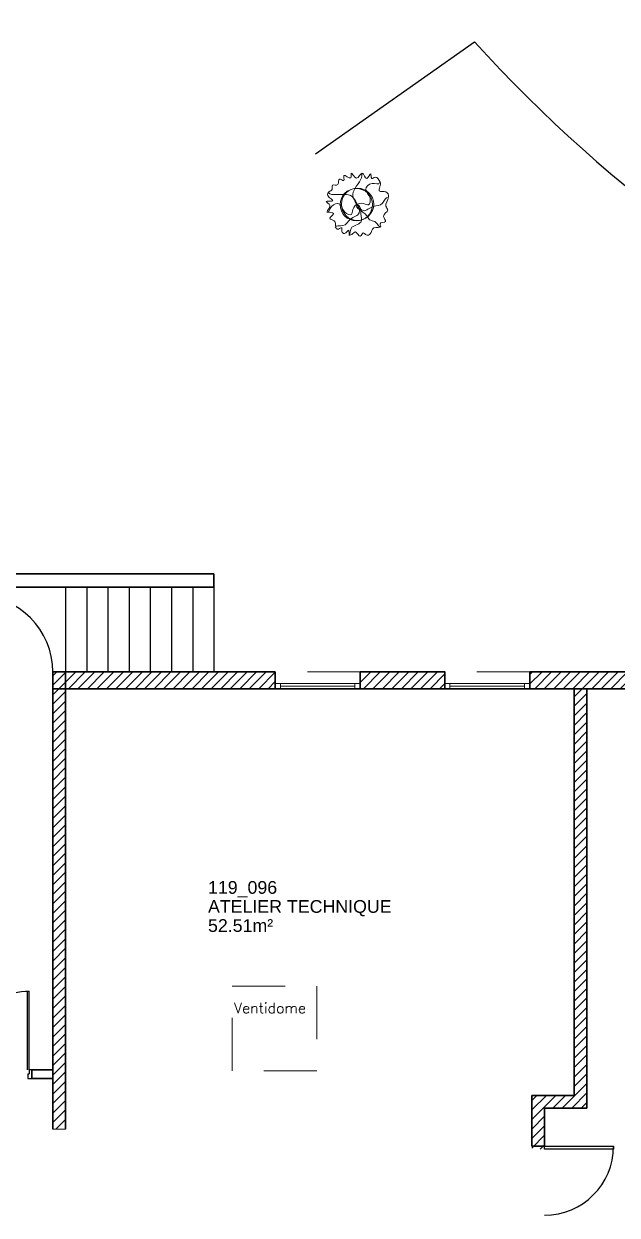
# Model space of a CAD drawing. Header units: metres. Extents: x -8 to 247, y -4 to 148.
# Drawn here: x 116.37 to 123.37, y 93.73 to 107.8 of the extents above; entities that cross this region are included whole.
import ezdxf
from ezdxf.enums import TextEntityAlignment as Align

# ---------------------------------------------------------------- set-up
doc = ezdxf.new("R2010")
doc.units = ezdxf.units.M
doc.header["$LTSCALE"] = 5
doc.linetypes.add('CACHÉ', pattern=[0.25, 0.125, -0.125])
doc.linetypes.add('CONTINU', pattern=[0])
doc.layers.get('0').update_dxf_attribs({"lineweight": 0})
for name, color, linetype, lineweight in [('007 Fenêtres', 4, 'Continuous', 0), ('008 skydôme', 4, 'Continuous', 0), ('00_tx_rep_local', 7, 'Continuous', 5), ('800 Espace-vert', 8, 'Continuous', 5), ('801 ABRES JARDINS', 8, 'Continuous', 0), ('A_chass', 4, 'Continuous', 20), ('A_MURS_STRU', 7, 'Continuous', 35), ('Mur porteur', 7, 'Continuous', 18)]:
    doc.layers.add(name, color=color, linetype=linetype, lineweight=lineweight)
for name, color, linetype in [('A_ACCÈS', 7, 'CONTINU'), ('A_Etiqu_Local', 7, 'Continuous'), ('A_HACH_CLOIS', 7, 'CONTINU'), ('A_MUR_CLOI', 7, 'Continuous'), ('A_PORT', 7, 'Continuous'), ('limite de propriété', 7, 'Continuous')]:
    doc.layers.add(name, color=color, linetype=linetype)
doc.styles.add('Attribut', font='arial.ttf')
doc.styles.add('ROMANS', font='ROMANS')
doc.styles.add('ROMANS8', font='romans8', dxfattribs={"height": 10})

# ---------------------------------------------------------------- blocks, each defined once
blk = doc.blocks.new('A_Etiqu_Local')
at = {"style": 'Attribut', "flags": 1}
for tag, p in [('CODE_HOPITAL', (-0.446, 1.632)), ('CODE_SITE', (-0.446, 1.407)), ('CODE_BATIMENT', (-0.446, 1.182)), ('CODE_SECTEUR', (-0.446, 0.957)), ('CODE_ETAGE', (-0.446, 0.732)), ('NOM_NORMALISE', (-0.446, -0.843)), ('SECTEUR_ACTIVITE', (-0.446, -1.068)), ('SOUS_SECTEUR_ACTIVITE', (-0.446, -1.293)), ('VOLUME', (-0.446, -1.518)), ('SERVICE', (-0.446, -1.743)), ('CODE_UG', (-0.446, -1.968)), ('CODE_UA', (-0.446, -2.193)), ('CODE_POLE', (-0.446, -2.418)), ('OCCUPANT_EXTERNE', (-0.446, -2.643)), ('DISPONIBILITE', (-0.446, -2.868)), ('ACCES_HANDICAPES', (-0.446, -3.093)), ('NATURE_SOL', (-0.446, -3.318)), ('RISQUE_LABORATOIRE', (-0.446, -3.543)), ('AMIANTE', (-0.446, -3.768))]:
    blk.add_attdef(tag, p, '', height=0.15, dxfattribs=at)
at = {"layer": 'A_Etiqu_Local', "style": 'Attribut'}
for tag, p in [('CODE_PIECE', (-0.446, 0.282)), ('NOM_USAGE', (-0.446, 0.057)), ('SURFACE', (-0.446, -0.168))]:
    blk.add_attdef(tag, p, '', height=0.15, dxfattribs=at)
blk = doc.blocks.new('pp-93_bati_010')
for p, q in [((0.288, 0.921), (0.329, 0.904)), ((0.323, 0.89), (0.329, 0.904)), ((-0.08, 0.067), (-0.934, 0.435)), ((-0.072, 0.086), (-0.926, 0.454)), ((-0.08, 0.067), (-0.039, 0.05)), ((-0.033, 0.063), (-0.039, 0.05))]:
    blk.add_line(p, q)
for points in [[(0.323, 0.89), (0.374, 0.868), (0.392, 0.909), (0.3, 0.949), (0.288, 0.921)], [(-0.033, 0.063), (0.018, 0.041), (0, 0), (-0.092, 0.04), (-0.08, 0.067)]]:
    blk.add_lwpolyline(points)
at = {"ltscale": 0.025}
blk.add_arc((-0.08, 0.067), 0.93, 66.6716, 156.6716, dxfattribs=at)
at = {"style": 'ROMANS8'}
for tag, p in [('DEF', (0.003, 0.479)), ('DIM', (0.105, 0.427))]:
    blk.add_attdef(tag, text='', height=0.08, rotation=66.6716, dxfattribs=at).set_placement(p, align=Align.CENTER)

msp = doc.modelspace()

# ---------------------------------------------------------------- hatches: boundary and pattern name
at = {"layer": 'A_HACH_CLOIS'}
h = msp.add_hatch(dxfattribs=at)
h.set_pattern_fill('ANSI31', color=8, scale=0.025, style=0)
h.paths.add_polyline_path([(116.716, 100.149), (119.341, 100.149), (119.341, 99.95), (116.716, 99.95)])
h.paths.add_polyline_path([(116.866, 99.949), (116.716, 99.949), (116.716, 94.749), (116.866, 94.749)])
h.paths.add_polyline_path([(116.016, 92.749), (120.066, 92.749), (120.066, 92.599), (116.016, 92.599)])
h.paths.add_polyline_path([(116.716, 92.749), (116.866, 92.749), (116.866, 93.349), (116.716, 93.349)])
h.paths.add_polyline_path([(120.716, 92.749), (122.366, 92.749), (122.366, 92.599), (120.716, 92.599)])
h.paths.add_polyline_path([(122.366, 92.919), (122.516, 92.919), (122.516, 91.999), (122.366, 91.999)])
h = msp.add_hatch(dxfattribs=at)
h.set_pattern_fill('ANSI31', color=8, scale=0.025, style=0)
h.paths.add_polyline_path([(120.341, 100.149), (121.341, 100.149), (121.341, 99.95), (120.341, 99.95)])
h = msp.add_hatch(dxfattribs=at)
h.set_pattern_fill('ANSI31', color=8, scale=0.025, style=0)
h.paths.add_polyline_path([(122.341, 99.95), (130.517, 99.949), (130.517, 100.249), (125.155, 100.249), (125.155, 100.149), (122.342, 100.149)])
h = msp.add_hatch(dxfattribs=at)
h.set_pattern_fill('ANSI31', color=8, scale=0.025, style=0)
h.paths.add_polyline_path([(122.866, 95.149), (123.016, 95.149), (123.016, 99.949), (122.866, 99.949)])
h.paths.add_polyline_path([(122.516, 95.149), (123.016, 95.149), (123.016, 94.999), (122.516, 94.999)])
h.paths.add_polyline_path([(122.516, 94.515), (122.366, 94.515), (122.366, 95.149), (122.516, 95.149)])
at = {"layer": 'A_MUR_CLOI'}
h = msp.add_hatch(dxfattribs=at)
h.set_pattern_fill('ANSI31', color=8, scale=0.015, style=0)
h.paths.add_polyline_path([(178.316, 113.499), (178.316, 113.999), (178.666, 113.999), (178.666, 113.499)])
h.paths.add_polyline_path([(174.316, 113.499), (174.316, 113.999), (174.666, 113.999), (174.666, 113.499)])
h.paths.add_polyline_path([(159.466, 114.024), (159.466, 114.674), (160.116, 114.674), (160.116, 114.024)])
h.paths.add_polyline_path([(159.541, 106.824), (159.541, 107.474), (160.041, 107.474), (160.041, 106.824)])
h.paths.add_polyline_path([(166.141, 106.849), (166.141, 107.449), (166.941, 107.449), (166.941, 106.849)])
h.paths.add_polyline_path([(173.391, 106.824), (173.391, 107.474), (174.291, 107.474), (174.291, 106.824)])
h.paths.add_polyline_path([(174.316, 106.824), (174.316, 107.474), (174.666, 107.474), (174.666, 106.824)])
h.paths.add_polyline_path([(178.316, 106.824), (178.316, 107.474), (178.666, 107.474), (178.666, 106.824)])
h.paths.add_polyline_path([(166.141, 99.649), (166.141, 100.249), (166.941, 100.249), (166.941, 99.649)])
h.paths.add_polyline_path([(159.241, 99.649), (159.241, 100.249), (160.041, 100.249), (160.041, 99.649)])
h.paths.add_polyline_path([(152.116, 99.649), (152.116, 100.249), (153.066, 100.249), (153.066, 99.649)])
h.paths.add_polyline_path([(151.716, 99.649), (151.716, 100.249), (152.066, 100.249), (152.066, 99.649)])
h.paths.add_polyline_path([(115.366, 92.349), (115.366, 92.749), (116.016, 92.749), (116.016, 92.349)])
h.paths.add_polyline_path([(120.716, 92.349), (120.066, 92.349), (120.066, 92.749), (120.716, 92.749)])
edge = h.paths.add_edge_path()
edge.add_line((116.016, 92.349), (115.366, 92.349))

# ---------------------------------------------------------------- linework, layer by layer
at = {"layer": '007 Fenêtres', "color": 8, "linetype": 'CACHÉ'}
for p, q in [((120.346, 100.149), (119.346, 100.149)), ((122.342, 100.149), (121.342, 100.149))]:
    msp.add_line(p, q, dxfattribs=at)
at = {"layer": '008 skydôme', "color": 8, "linetype": 'CACHÉ'}
msp.add_lwpolyline([(118.831, 95.439), (118.831, 96.439), (119.831, 96.439), (119.831, 95.439)], close=True, dxfattribs=at)
at = {"layer": '800 Espace-vert', "color": 8, "linetype": 'Continuous'}
msp.add_line((121.692, 107.588), (119.814, 106.265), dxfattribs=at)
at = {"layer": '801 ABRES JARDINS', "color": 8}
for centre in [(120.297, 105.665), (120.311, 105.669)]:
    msp.add_circle(centre, 0.191, dxfattribs=at)
at = {"layer": '801 ABRES JARDINS', "color": 8, "linetype": 'Continuous', "start_tangent": (0.516499, -0.856288), "end_tangent": (0.571008, -0.820944)}
msp.add_spline([(120.578, 105.932), (120.568, 105.827), (120.645, 105.816), (120.678, 105.755), (120.645, 105.645), (120.667, 105.603), (120.618, 105.525), (120.641, 105.465), (120.576, 105.44), (120.584, 105.409), (120.502, 105.389), (120.461, 105.319), (120.414, 105.307), (120.378, 105.332), (120.343, 105.294), (120.286, 105.342), (120.245, 105.314), (120.221, 105.306), (120.207, 105.362), (120.156, 105.325), (120.126, 105.348), (120.122, 105.392), (120.072, 105.374), (120.053, 105.404), (120.036, 105.472), (119.984, 105.504), (120.027, 105.56), (119.954, 105.581), (119.986, 105.654), (119.942, 105.7), (120.02, 105.71), (119.96, 105.771), (119.974, 105.817), (120.011, 105.843), (120.017, 105.893), (120.078, 105.901), (120.098, 105.966), (120.149, 105.951), (120.15, 106.008), (120.231, 105.98), (120.236, 106.037), (120.298, 105.976), (120.367, 106.038), (120.419, 105.973), (120.467, 106.029), (120.478, 105.975), (120.519, 105.988), (120.578, 105.932)], degree=3, dxfattribs=at)
at = {"layer": '801 ABRES JARDINS', "color": 8}
for points, start_tangent, end_tangent in [([(120.306, 105.657), (120.264, 105.742), (120.333, 105.935), (120.36, 106.03)], (0.16158, 0.98686), (-0.301301, 0.953529)), ([(120.306, 105.657), (120.382, 105.677), (120.442, 105.662), (120.458, 105.743), (120.409, 105.843), (120.483, 105.914), (120.572, 105.925)], (-0.248629, 0.968599), (0.108955, 0.994047)), ([(120.315, 105.662), (120.263, 105.742), (120.063, 105.783), (119.967, 105.809)], (-0.926926, 0.375245), (-0.65772, 0.753263)), ([(120.315, 105.662), (120.257, 105.607), (120.239, 105.548), (120.161, 105.577), (120.102, 105.67), (120.003, 105.643), (119.948, 105.574)], (-0.697984, 0.716113), (-0.905695, 0.42393)), ([(120.315, 105.662), (120.331, 105.569), (120.227, 105.492), (120.136, 105.417), (120.046, 105.396)], (0.454314, -0.890842), (-0.169634, -0.985507)), ([(120.315, 105.662), (120.351, 105.556), (120.35, 105.459), (120.234, 105.385), (120.214, 105.299)], (0.94823, -0.317584), (-0.47219, -0.881497)), ([(120.306, 105.667), (120.417, 105.538), (120.454, 105.486), (120.515, 105.465), (120.577, 105.402)], (-0.640506, -0.767953), (0.864539, -0.502566)), ([(120.306, 105.657), (120.376, 105.594), (120.496, 105.643), (120.607, 105.682), (120.672, 105.748)], (0.524597, -0.85135), (0.929959, -0.367662))]:
    msp.add_spline(points, degree=3, dxfattribs=dict(at, start_tangent=start_tangent, end_tangent=end_tangent))
at = {"layer": 'A_ACCÈS', "color": 8, "linetype": 'Continuous'}
for p, q in [((116.866, 101.149), (116.866, 100.149)), ((117.116, 101.149), (117.116, 100.149)), ((117.366, 101.149), (117.366, 100.149)), ((117.616, 101.149), (117.616, 100.149)), ((117.866, 101.149), (117.866, 100.149)), ((118.116, 101.149), (118.116, 100.149)), ((118.366, 101.149), (118.366, 100.149)), ((118.616, 101.149), (118.616, 100.149))]:
    msp.add_line(p, q, dxfattribs=at)
at = {"layer": 'A_chass', "color": 8, "linetype": 'Continuous'}
for p, q in [((120.341, 99.95), (119.341, 99.95)), ((119.401, 99.98), (120.281, 99.98)), ((122.341, 99.95), (121.341, 99.95)), ((121.401, 99.98), (122.281, 99.98))]:
    msp.add_line(p, q, dxfattribs=at)
for points in [[(119.341, 99.95), (119.341, 100.01), (120.341, 100.01)], [(119.401, 100.01), (119.401, 99.95)], [(120.281, 99.95), (120.281, 100.01)], [(120.341, 100.01), (120.341, 99.95)], [(121.341, 99.95), (121.341, 100.01), (122.341, 100.01)], [(121.401, 100.01), (121.401, 99.95)], [(122.281, 99.95), (122.281, 100.01)], [(122.341, 100.01), (122.341, 99.95)]]:
    msp.add_lwpolyline(points, dxfattribs=at)
at = {"layer": 'A_MUR_CLOI', "color": 8, "linetype": 'Continuous'}
for p, q in [((121.342, 99.949), (121.342, 100.149)), ((119.341, 99.95), (119.341, 100.01)), ((120.341, 100.01), (120.341, 99.95)), ((122.342, 100.009), (122.342, 99.949))]:
    msp.add_line(p, q, dxfattribs=at)
at = {"layer": 'A_MURS_STRU', "color": 8, "linetype": 'Continuous'}
for p, q in [((118.616, 101.305), (115.567, 101.305)), ((118.616, 101.149), (115.717, 101.149)), ((119.341, 100.149), (116.716, 100.149)), ((119.341, 99.95), (119.341, 100.149)), ((120.341, 99.95), (120.341, 100.149)), ((121.342, 100.149), (120.341, 100.149)), ((124.817, 100.15), (122.342, 100.149)), ((130.567, 99.949), (116.716, 99.949)), ((116.716, 99.949), (116.716, 94.749)), ((116.866, 99.949), (116.866, 94.749)), ((121.341, 99.95), (120.341, 99.95)), ((121.342, 99.949), (120.342, 99.949)), ((122.866, 99.949), (122.866, 95.149)), ((123.016, 99.949), (123.016, 94.999)), ((116.468, 95.349), (116.468, 95.449)), ((116.468, 95.449), (116.716, 95.449)), ((116.468, 95.349), (116.716, 95.349)), ((122.366, 94.549), (122.366, 95.149)), ((122.866, 95.149), (122.366, 95.149)), ((122.516, 94.549), (122.516, 94.999)), ((123.016, 94.999), (122.516, 94.999)), ((122.516, 94.549), (122.366, 94.549))]:
    msp.add_line(p, q, dxfattribs=at)
at = {"layer": 'A_MURS_STRU', "color": 8}
for p, q in [((118.616, 101.149), (118.616, 101.305)), ((116.716, 99.949), (116.716, 100.149)), ((116.866, 99.949), (116.866, 100.149)), ((119.341, 99.95), (119.341, 100.149)), ((120.341, 99.949), (120.341, 100.149)), ((122.342, 99.949), (122.342, 100.149))]:
    msp.add_line(p, q, dxfattribs=at)
msp.add_lwpolyline([(120.341, 100.149), (121.341, 100.149), (121.341, 99.95), (120.341, 99.95)], close=True, dxfattribs=at)
at = {"layer": 'A_PORT', "color": 8, "linetype": 'Continuous'}
for p, q in [((122.516, 94.549), (123.331, 94.549)), ((122.516, 94.515), (122.516, 94.549)), ((123.331, 94.549), (123.331, 94.515)), ((123.331, 94.515), (122.516, 94.515))]:
    msp.add_line(p, q, dxfattribs=at)
for centre, radius, start, end in [((115.816, 100.149), 0.9, 0, 90), ((122.516, 94.549), 0.815, 270, 0)]:
    msp.add_arc(centre, radius, start, end, dxfattribs=at)
at = {"layer": 'limite de propriété', "color": 8, "linetype": 'Continuous'}
msp.add_line((119.814, 106.264), (121.692, 107.588), dxfattribs=at)
msp.add_arc((133.914, 118.584), 16.44, 221.9765, 271.5169, dxfattribs=at)
at = {"layer": 'Mur porteur', "color": 8}
msp.add_line((116.716, 94.749), (116.866, 94.749), dxfattribs=at)

# ---------------------------------------------------------------- block references
at = {"layer": 'A_Etiqu_Local', "color": 8}
ref = msp.add_blockref('A_Etiqu_Local', (118.994, 97.247), dxfattribs=at)
ref.add_attrib('CODE_PIECE', '119_096', (118.547, 97.529), dxfattribs={"height": 0.15, "style": 'Attribut'})
ref.add_attrib('NOM_USAGE', 'ATELIER TECHNIQUE', (118.547, 97.304), dxfattribs={"height": 0.15, "style": 'Attribut'})
ref.add_attrib('SURFACE', '52.51m²', (118.547, 97.079), dxfattribs={"height": 0.15, "style": 'Attribut'})
at = {"layer": 'A_PORT', "color": 8, "linetype": 'Continuous'}
ref = msp.add_blockref('pp-93_bati_010', (116.468, 95.349), dxfattribs=dict(at, xscale=-1, rotation=66.67158528148224))
ref.add_attrib('DEF', 'PP', dxfattribs={"layer": '0', "height": 0.08, "rotation": 360, "style": 'ROMANS8'}).set_placement((116.027, 95.536), align=Align.CENTER)
ref.add_attrib('DIM', '93x204', dxfattribs={"layer": '0', "height": 0.08, "rotation": 360, "style": 'ROMANS8'}).set_placement((116.035, 95.422), align=Align.CENTER)

# ---------------------------------------------------------------- texts
at = {"layer": '00_tx_rep_local', "color": 8, "linetype": 'Continuous', "style": 'ROMANS'}
msp.add_text('Ventidome', height=0.123, dxfattribs=at).set_placement((118.854, 96.118))

doc.saveas('drawing.dxf')
